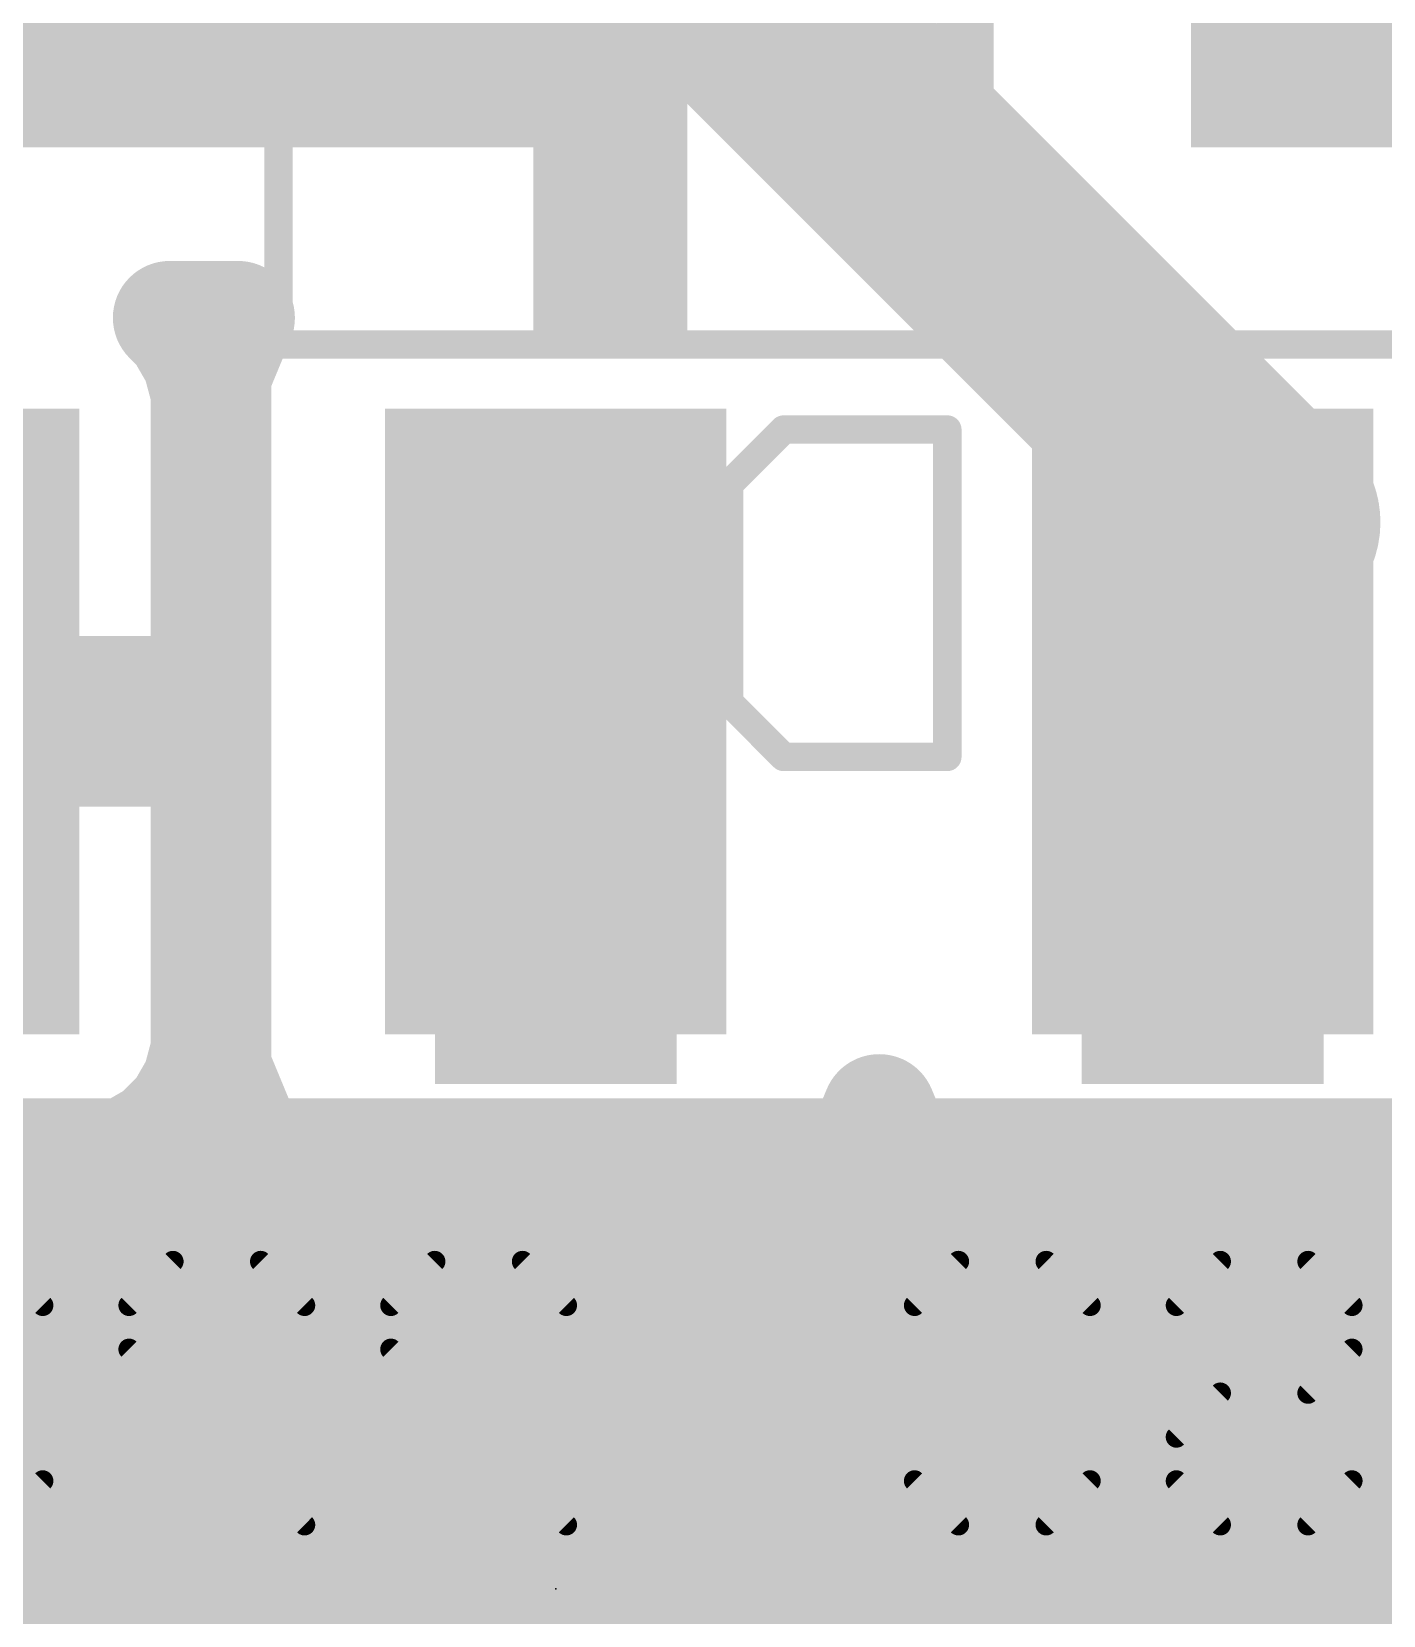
# Model space of a CAD drawing. Extents: x -0.2 to 52.3, y -1.5 to 54.9.
# Drawn here: x 33.69 to 38.52, y 30.39 to 36.04 of the extents above; entities that cross this region are included whole.
import ezdxf

# ---------------------------------------------------------------- set-up
doc = ezdxf.new("R2010")
doc.units = 0
for name, color, linetype in [('16', 175, 'CONTINUOUS'), ('22', 253, 'CONTINUOUS'), ('24', 7, 'CONTINUOUS'), ('26', 253, 'CONTINUOUS'), ('28', 253, 'CONTINUOUS'), ('52', 253, 'CONTINUOUS')]:
    doc.layers.add(name, color=color, linetype=linetype)

# ---------------------------------------------------------------- blocks, each defined once
blk = doc.blocks.new('RECT')
blk.add_solid([(-0.5, -0.5), (0.5, -0.5), (-0.5, 0.5), (0.5, 0.5)])

msp = doc.modelspace()

# ---------------------------------------------------------------- linework, layer by layer
at = {"layer": '16'}
for points, const_width in [([(38.1, 34.29), (35.56, 36.83)], 0.8128), ([(34.224, 34.9771), (34.1808, 35.0204)], 0.4064), ([(34.1808, 35.0204), (34.4248, 35.0204)], 0.4064), ([(34.4248, 35.0204), (34.3408, 34.8177)], 0.4064), ([(34.2842, 34.8729), (34.224, 34.9771)], 0.4064), ([(34.2395, 34.9504), (34.3958, 34.9504)], 0.4064), ([(34.3154, 34.7566), (34.2842, 34.8729)], 0.4064), ([(34.3408, 34.8177), (34.3408, 32.3399)], 0.4064), ([(34.3154, 33.6804), (34.3154, 34.7566)], 0.4064), ([(34.3154, 34.544), (34.3408, 34.544)], 0.4064), ([(37.8714, 34.0614), (38.1, 34.29)], 0.8128), ([(37.8714, 33.5788), (37.8714, 34.0614)], 0.8128), ([(34.3154, 34.1376), (34.3408, 34.1376)], 0.4064), ([(34.3154, 33.7312), (34.3408, 33.7312)], 0.4064), ([(33.3502, 33.6804), (34.3154, 33.6804)], 0.4064), ([(34.3154, 33.4772), (33.3502, 33.4772)], 0.4064), ([(34.3154, 32.401), (34.3154, 33.4772)], 0.4064), ([(34.3154, 33.3248), (34.3408, 33.3248)], 0.4064), ([(34.3154, 32.9184), (34.3408, 32.9184)], 0.4064), ([(34.3154, 32.512), (34.3408, 32.512)], 0.4064), ([(34.2842, 32.2847), (34.3154, 32.401)], 0.4064), ([(34.3408, 32.3399), (34.4336, 32.1159)], 0.4064), ([(34.224, 32.1805), (34.2842, 32.2847)], 0.4064), ([(34.1389, 32.0953), (34.224, 32.1805)], 0.4064), ([(36.6864, 32.1159), (36.7157, 32.1866)], 0.4064), ([(36.7157, 32.1866), (36.745, 32.1159)], 0.4064), ([(34.1492, 32.1056), (34.4439, 32.1056)], 0.4064), ([(34.4336, 32.1159), (34.6051, 31.9444)], 0.4064), ([(36.5149, 31.9444), (36.6864, 32.1159)], 0.4064), ([(36.6761, 32.1056), (36.7553, 32.1056)], 0.4064), ([(36.745, 32.1159), (36.9165, 31.9444)], 0.4064), ([(34.0347, 32.0352), (34.1389, 32.0953)], 0.4064), ([(33.3502, 32.004), (33.9184, 32.004)], 0.4064), ([(33.9184, 32.004), (34.0347, 32.0352)], 0.4064), ([(34.6051, 31.9444), (34.8291, 31.8516)], 0.4064), ([(36.2909, 31.8516), (36.5149, 31.9444)], 0.4064), ([(36.9165, 31.9444), (37.1405, 31.8516)], 0.4064), ([(38.6023, 31.8516), (38.8263, 31.9444)], 0.4064), ([(34.8291, 31.8516), (36.2909, 31.8516)], 0.4064), ([(37.1405, 31.8516), (38.6023, 31.8516)], 0.4064), ([(19.8628, 31.6992), (40.6148, 31.6992)], 0.4064), ([(19.8628, 31.2928), (40.5384, 31.2928)], 0.4064), ([(19.8628, 30.8864), (40.5384, 30.8864)], 0.4064), ([(20.1995, 30.48), (40.5384, 30.48)], 0.4064)]:
    msp.add_lwpolyline(points, dxfattribs=dict(at, const_width=const_width))
for points, const_width in [([(34.2526, 35.0922, 1), (34.1089, 34.9486)], 0.2032), ([(34.1808, 35.122, 1), (34.1808, 34.9188)], 0.2032), ([(34.5186, 34.9815, 1), (34.3309, 35.0593)], 0.2032), ([(34.4248, 34.9188, 1), (34.4248, 35.122)], 0.2032), ([(34.312, 35.0279, 1), (34.1361, 34.9263)], 0.2032), ([(34.2395, 35.052, 1), (34.2395, 34.8488)], 0.2032), ([(34.1522, 34.9053, 1), (34.2959, 35.049)], 0.2032), ([(34.3958, 34.8488, 1), (34.3958, 35.052)], 0.2032), ([(34.3824, 34.8992, 1), (34.1861, 34.8466)], 0.2032), ([(34.1963, 34.8221, 1), (34.3722, 34.9237)], 0.2032), ([(34.4424, 34.8177, 1), (34.2392, 34.8177)], 0.2032), ([(34.417, 34.7566, 1), (34.2138, 34.7566)], 0.2032), ([(34.2469, 34.8565, 1), (34.4347, 34.7788)], 0.2032), ([(34.2173, 34.7303, 1), (34.4135, 34.7829)], 0.2032), ([(34.3154, 34.6456, 1), (34.3154, 34.4424)], 0.2032), ([(34.3408, 34.4424, 1), (34.3408, 34.6456)], 0.2032), ([(38.2437, 34.1463, 1), (37.9563, 34.4337)], 0.4064), ([(37.9563, 34.1463, 1), (38.2437, 34.4337)], 0.4064), ([(38.0746, 34.0614, 1), (37.6682, 34.0614)], 0.4064), ([(37.7277, 34.2051, 1), (38.0151, 33.9177)], 0.4064), ([(34.3154, 34.2392, 1), (34.3154, 34.036)], 0.2032), ([(34.3408, 34.036, 1), (34.3408, 34.2392)], 0.2032), ([(34.3154, 33.8328, 1), (34.3154, 33.6296)], 0.2032), ([(34.3408, 33.6296, 1), (34.3408, 33.8328)], 0.2032), ([(34.3154, 33.5788, 1), (34.3154, 33.782)], 0.2032), ([(34.2138, 33.6804, 1), (34.417, 33.6804)], 0.2032), ([(37.6682, 33.5788, 1), (38.0746, 33.5788)], 0.4064), ([(34.417, 33.4772, 1), (34.2138, 33.4772)], 0.2032), ([(34.3154, 33.3756, 1), (34.3154, 33.5788)], 0.2032), ([(34.3154, 33.4264, 1), (34.3154, 33.2232)], 0.2032), ([(34.3408, 33.2232, 1), (34.3408, 33.4264)], 0.2032), ([(34.3154, 33.02, 1), (34.3154, 32.8168)], 0.2032), ([(34.3408, 32.8168, 1), (34.3408, 33.02)], 0.2032), ([(34.3154, 32.6136, 1), (34.3154, 32.4104)], 0.2032), ([(34.3408, 32.4104, 1), (34.3408, 32.6136)], 0.2032), ([(34.4135, 32.3747, 1), (34.2173, 32.4273)], 0.2032), ([(34.4347, 32.3788, 1), (34.2469, 32.3011)], 0.2032), ([(34.3722, 32.2339, 1), (34.1963, 32.3355)], 0.2032), ([(34.2138, 32.401, 1), (34.417, 32.401)], 0.2032), ([(34.2392, 32.3399, 1), (34.4424, 32.3399)], 0.2032), ([(34.2959, 32.1086, 1), (34.1522, 32.2523)], 0.2032), ([(34.1861, 32.311, 1), (34.3824, 32.2584)], 0.2032), ([(36.8096, 32.2255, 1), (36.6218, 32.1478)], 0.2032), ([(36.8096, 32.1478, 1), (36.6218, 32.2255)], 0.2032), ([(34.1492, 32.2072, 1), (34.1492, 32.004)], 0.2032), ([(34.1361, 32.2313, 1), (34.312, 32.1297)], 0.2032), ([(34.5054, 32.1877, 1), (34.3618, 32.044)], 0.2032), ([(34.4439, 32.004, 1), (34.4439, 32.2072)], 0.2032), ([(36.6761, 32.2072, 1), (36.6761, 32.004)], 0.2032), ([(36.7582, 32.044, 1), (36.6145, 32.1877)], 0.2032), ([(36.8168, 32.1877, 1), (36.6732, 32.044)], 0.2032), ([(36.7553, 32.004, 1), (36.7553, 32.2072)], 0.2032), ([(34.0671, 32.1672, 1), (34.2108, 32.0235)], 0.2032), ([(34.1897, 32.0074, 1), (34.0881, 32.1833)], 0.2032), ([(34.3397, 32.077, 1), (34.5275, 32.1548)], 0.2032), ([(36.5925, 32.1548, 1), (36.7803, 32.077)], 0.2032), ([(36.6511, 32.077, 1), (36.8389, 32.1548)], 0.2032), ([(33.8921, 32.1021, 1), (33.9447, 31.9059)], 0.2032), ([(33.9184, 31.9024, 1), (33.9184, 32.1056)], 0.2032), ([(33.9839, 32.1231, 1), (34.0855, 31.9472)], 0.2032), ([(34.061, 31.937, 1), (34.0084, 32.1333)], 0.2032), ([(34.644, 32.0383, 1), (34.5662, 31.8505)], 0.2032), ([(36.5538, 31.8505, 1), (36.476, 32.0383)], 0.2032), ([(36.9554, 32.0383, 1), (36.8776, 31.8505)], 0.2032), ([(34.5332, 31.8726, 1), (34.6769, 32.0162)], 0.2032), ([(36.4431, 32.0162, 1), (36.5868, 31.8726)], 0.2032), ([(36.8446, 31.8726, 1), (36.9883, 32.0162)], 0.2032), ([(34.8291, 31.9532, 1), (34.8291, 31.75)], 0.2032), ([(34.7903, 31.7577, 1), (34.868, 31.9455)], 0.2032), ([(36.252, 31.9455, 1), (36.3297, 31.7577)], 0.2032), ([(36.2909, 31.75, 1), (36.2909, 31.9532)], 0.2032), ([(37.1405, 31.9532, 1), (37.1405, 31.75)], 0.2032), ([(37.1017, 31.7577, 1), (37.1794, 31.9455)], 0.2032), ([(38.5634, 31.9455, 1), (38.6411, 31.7577)], 0.2032), ([(38.6023, 31.75, 1), (38.6023, 31.9532)], 0.2032)]:
    msp.add_lwpolyline(points, format="xyb", dxfattribs=dict(at, const_width=const_width))
at = {"layer": '22'}
for points, const_width in [([(37.023, 37.83), (37.023, 35.83)], 0.2032), ([(37.023, 35.83), (36, 36.83)], 0.2032), ([(34.5694, 34.925), (39.0906, 34.925)], 0.1016), ([(38.8366, 32.131), (32.2834, 32.131)], 0.2032)]:
    msp.add_lwpolyline(points, dxfattribs=dict(at, const_width=const_width))
for points, const_width in [([(36.9722, 35.83, 1), (37.0738, 35.83)], 0.1016), ([(36.9875, 35.7937, 1), (37.0585, 35.8663)], 0.1016), ([(34.5694, 34.9504, 1), (34.5694, 34.8996)], 0.0508)]:
    msp.add_lwpolyline(points, format="xyb", dxfattribs=dict(at, const_width=const_width))
at = {"layer": '24'}
msp.add_point((35.56, 30.48), dxfattribs=at)
at = {"layer": '26', "const_width": 0.1016}
for points in [[(35.01, 34.4263), (35.2049, 34.6212)], [(35.2049, 34.6212), (35.5947, 34.6212)], [(35.5947, 34.6212), (35.7896, 34.4263)], [(36.1794, 34.4263), (36.3743, 34.6212)], [(36.3743, 34.6212), (36.959, 34.6212)], [(36.959, 34.6212), (36.959, 33.4518)], [(35.01, 34.2314), (35.01, 34.4263)], [(36.1794, 33.6467), (36.1794, 34.4263)], [(35.7896, 33.4518), (35.01, 34.2314)], [(36.3743, 33.4518), (36.1794, 33.6467)], [(35.01, 33.4518), (35.7896, 33.4518)], [(36.959, 33.4518), (36.3743, 33.4518)]]:
    msp.add_lwpolyline(points, dxfattribs=at)
at = {"layer": '26', "const_width": 0.0508}
for points in [[(35.2049, 34.6466, 1), (35.2049, 34.5958)], [(35.2229, 34.6032, 1), (35.1869, 34.6392)], [(35.6127, 34.6392, 1), (35.5767, 34.6032)], [(35.5947, 34.5958, 1), (35.5947, 34.6466)], [(36.3743, 34.6466, 1), (36.3743, 34.5958)], [(36.3923, 34.6032, 1), (36.3563, 34.6392)], [(36.9844, 34.6212, 1), (36.9336, 34.6212)], [(36.959, 34.5958, 1), (36.959, 34.6466)], [(34.992, 34.4443, 1), (35.028, 34.4083)], [(35.0354, 34.4263, 1), (34.9846, 34.4263)], [(35.7716, 34.4083, 1), (35.8076, 34.4443)], [(36.1614, 34.4443, 1), (36.1974, 34.4083)], [(36.2048, 34.4263, 1), (36.154, 34.4263)], [(35.028, 34.2494, 1), (34.992, 34.2134)], [(34.9846, 34.2314, 1), (35.0354, 34.2314)], [(36.1974, 33.6647, 1), (36.1614, 33.6287)], [(36.154, 33.6467, 1), (36.2048, 33.6467)], [(35.01, 33.4772, 1), (35.01, 33.4264)], [(35.7716, 33.4338, 1), (35.8076, 33.4698)], [(35.7896, 33.4264, 1), (35.7896, 33.4772)], [(36.3743, 33.4772, 1), (36.3743, 33.4264)], [(36.3563, 33.4338, 1), (36.3923, 33.4698)], [(36.959, 33.4264, 1), (36.959, 33.4772)], [(36.9336, 33.4518, 1), (36.9844, 33.4518)]]:
    msp.add_lwpolyline(points, format="xyb", dxfattribs=at)
at = {"layer": '28', "const_width": 0.0762}
for points in [[(33.7269, 31.4924), (33.5702, 31.6492)], [(34.0354, 31.4924), (34.1921, 31.6492)], [(34.1921, 31.6492), (34.5057, 31.6492)], [(34.5057, 31.6492), (34.6624, 31.4924)], [(34.9709, 31.4924), (35.1277, 31.6492)], [(35.1277, 31.6492), (35.4412, 31.6492)], [(35.4412, 31.6492), (35.598, 31.4924)], [(36.5335, 31.6492), (35.9064, 31.6492)], [(36.22, 30.7086), (36.22, 31.6492)], [(36.8419, 31.4924), (36.9987, 31.6492)], [(36.9987, 31.6492), (37.3122, 31.6492)], [(37.3122, 31.6492), (37.469, 31.4924)], [(37.7775, 31.4924), (37.9342, 31.6492)], [(37.9342, 31.6492), (38.2478, 31.6492)], [(38.2478, 31.6492), (38.4045, 31.4924)], [(34.0354, 31.3357), (34.0354, 31.4924)], [(34.9709, 31.3357), (34.9709, 31.4924)], [(36.8419, 30.8654), (36.8419, 31.4924)], [(37.469, 31.4924), (37.469, 30.8654)], [(38.4045, 31.4924), (38.4045, 31.3357)], [(34.6624, 30.7086), (34.0354, 31.3357)], [(35.598, 30.7086), (34.9709, 31.3357)], [(38.4045, 31.3357), (38.2478, 31.1789)], [(37.9342, 31.1789), (37.7775, 31.0221)], [(38.2478, 31.1789), (37.9342, 31.1789)], [(37.7775, 31.0221), (37.7775, 30.8654)], [(33.5702, 30.7086), (33.7269, 30.8654)], [(36.9987, 30.7086), (36.8419, 30.8654)], [(37.469, 30.8654), (37.3122, 30.7086)], [(37.7775, 30.8654), (37.9342, 30.7086)], [(38.2478, 30.7086), (38.4045, 30.8654)], [(34.0354, 30.7086), (34.6624, 30.7086)], [(34.9709, 30.7086), (35.598, 30.7086)], [(37.3122, 30.7086), (36.9987, 30.7086)], [(37.9342, 30.7086), (38.2478, 30.7086)]]:
    msp.add_lwpolyline(points, dxfattribs=at)
at = {"layer": '28', "const_width": 0.0381}
for points in [[(34.1921, 31.6683, 1), (34.1921, 31.6302)], [(34.2056, 31.6357, 1), (34.1787, 31.6627)], [(34.5192, 31.6627, 1), (34.4922, 31.6357)], [(34.5057, 31.6302, 1), (34.5057, 31.6683)], [(35.1277, 31.6683, 1), (35.1277, 31.6302)], [(35.1411, 31.6357, 1), (35.1142, 31.6627)], [(35.4547, 31.6627, 1), (35.4277, 31.6357)], [(35.4412, 31.6302, 1), (35.4412, 31.6683)], [(35.9064, 31.6683, 1), (35.9064, 31.6302)], [(36.239, 31.6492, 1), (36.2009, 31.6492)], [(36.5335, 31.6302, 1), (36.5335, 31.6683)], [(36.9987, 31.6683, 1), (36.9987, 31.6302)], [(37.0122, 31.6357, 1), (36.9852, 31.6627)], [(37.3257, 31.6627, 1), (37.2988, 31.6357)], [(37.3122, 31.6302, 1), (37.3122, 31.6683)], [(37.9342, 31.6683, 1), (37.9342, 31.6302)], [(37.9477, 31.6357, 1), (37.9208, 31.6627)], [(38.2612, 31.6627, 1), (38.2343, 31.6357)], [(38.2478, 31.6302, 1), (38.2478, 31.6683)], [(33.7135, 31.479, 1), (33.7404, 31.5059)], [(34.0544, 31.4924, 1), (34.0163, 31.4924)], [(34.0219, 31.5059, 1), (34.0488, 31.479)], [(34.649, 31.479, 1), (34.6759, 31.5059)], [(34.9899, 31.4924, 1), (34.9518, 31.4924)], [(34.9574, 31.5059, 1), (34.9844, 31.479)], [(35.5845, 31.479, 1), (35.6114, 31.5059)], [(36.861, 31.4924, 1), (36.8229, 31.4924)], [(36.8285, 31.5059, 1), (36.8554, 31.479)], [(37.4881, 31.4924, 1), (37.45, 31.4924)], [(37.4555, 31.479, 1), (37.4825, 31.5059)], [(37.764, 31.5059, 1), (37.7909, 31.479)], [(38.4236, 31.4924, 1), (38.3855, 31.4924)], [(38.3911, 31.479, 1), (38.418, 31.5059)], [(34.0488, 31.3491, 1), (34.0219, 31.3222)], [(34.0163, 31.3357, 1), (34.0544, 31.3357)], [(34.9518, 31.3357, 1), (34.9899, 31.3357)], [(34.9844, 31.3491, 1), (34.9574, 31.3222)], [(38.3855, 31.3357, 1), (38.4236, 31.3357)], [(38.418, 31.3222, 1), (38.3911, 31.3491)], [(37.9342, 31.198, 1), (37.9342, 31.1599)], [(37.9477, 31.1654, 1), (37.9208, 31.1924)], [(38.2343, 31.1924, 1), (38.2612, 31.1654)], [(38.2478, 31.1599, 1), (38.2478, 31.198)], [(37.7965, 31.0221, 1), (37.7584, 31.0221)], [(37.764, 31.0356, 1), (37.7909, 31.0087)], [(33.7404, 30.8519, 1), (33.7135, 30.8788)], [(36.8554, 30.8788, 1), (36.8285, 30.8519)], [(37.4825, 30.8519, 1), (37.4555, 30.8788)], [(37.7909, 30.8788, 1), (37.764, 30.8519)], [(38.418, 30.8519, 1), (38.3911, 30.8788)], [(36.8229, 30.8654, 1), (36.861, 30.8654)], [(37.45, 30.8654, 1), (37.4881, 30.8654)], [(37.7584, 30.8654, 1), (37.7965, 30.8654)], [(34.0354, 30.7277, 1), (34.0354, 30.6896)], [(34.649, 30.6951, 1), (34.6759, 30.7221)], [(34.6624, 30.6896, 1), (34.6624, 30.7277)], [(34.9709, 30.7277, 1), (34.9709, 30.6896)], [(35.5845, 30.6951, 1), (35.6114, 30.7221)], [(35.598, 30.6896, 1), (35.598, 30.7277)], [(36.2009, 30.7086, 1), (36.239, 30.7086)], [(36.9987, 30.7277, 1), (36.9987, 30.6896)], [(36.9852, 30.6951, 1), (37.0122, 30.7221)], [(37.2988, 30.7221, 1), (37.3257, 30.6951)], [(37.3122, 30.6896, 1), (37.3122, 30.7277)], [(37.9342, 30.7277, 1), (37.9342, 30.6896)], [(37.9208, 30.6951, 1), (37.9477, 30.7221)], [(38.2343, 30.7221, 1), (38.2612, 30.6951)], [(38.2478, 30.6896, 1), (38.2478, 30.7277)]]:
    msp.add_lwpolyline(points, format="xyb", dxfattribs=at)
at = {"layer": '52', "const_width": 0.1016}
msp.add_lwpolyline([(34.5694, 38.735), (34.5694, 34.925)], dxfattribs=at)
at = {"layer": '52', "const_width": 0.0508}
msp.add_lwpolyline([(34.544, 34.925, 1), (34.5948, 34.925)], format="xyb", dxfattribs=at)

# ---------------------------------------------------------------- block references
at = {"layer": '16'}
for p, xscale, yscale in [((34.63, 36.83), 2.4, 2.4), ((39.03, 36.83), 2.4, 2.4), ((33.2486, 33.5788), 1.2192, 2.2352), ((35.56, 33.5788), 1.2192, 2.2352), ((37.8714, 33.5788), 1.2192, 2.2352)]:
    msp.add_blockref('RECT', p, dxfattribs=dict(at, xscale=xscale, yscale=yscale))
at = {"layer": '52'}
for p, xscale, yscale in [((35.755, 36.83), 0.55, 3.8), ((34.3027, 36.83), 0.5334, 2.1844), ((35.56, 33.2105), 0.8636, 1.8542), ((35.56, 33.2105), 0.8636, 1.8542), ((37.8714, 33.2105), 0.8636, 1.8542), ((37.8714, 33.2105), 0.8636, 1.8542)]:
    msp.add_blockref('RECT', p, dxfattribs=dict(at, xscale=xscale, yscale=yscale))

doc.saveas('drawing.dxf')
